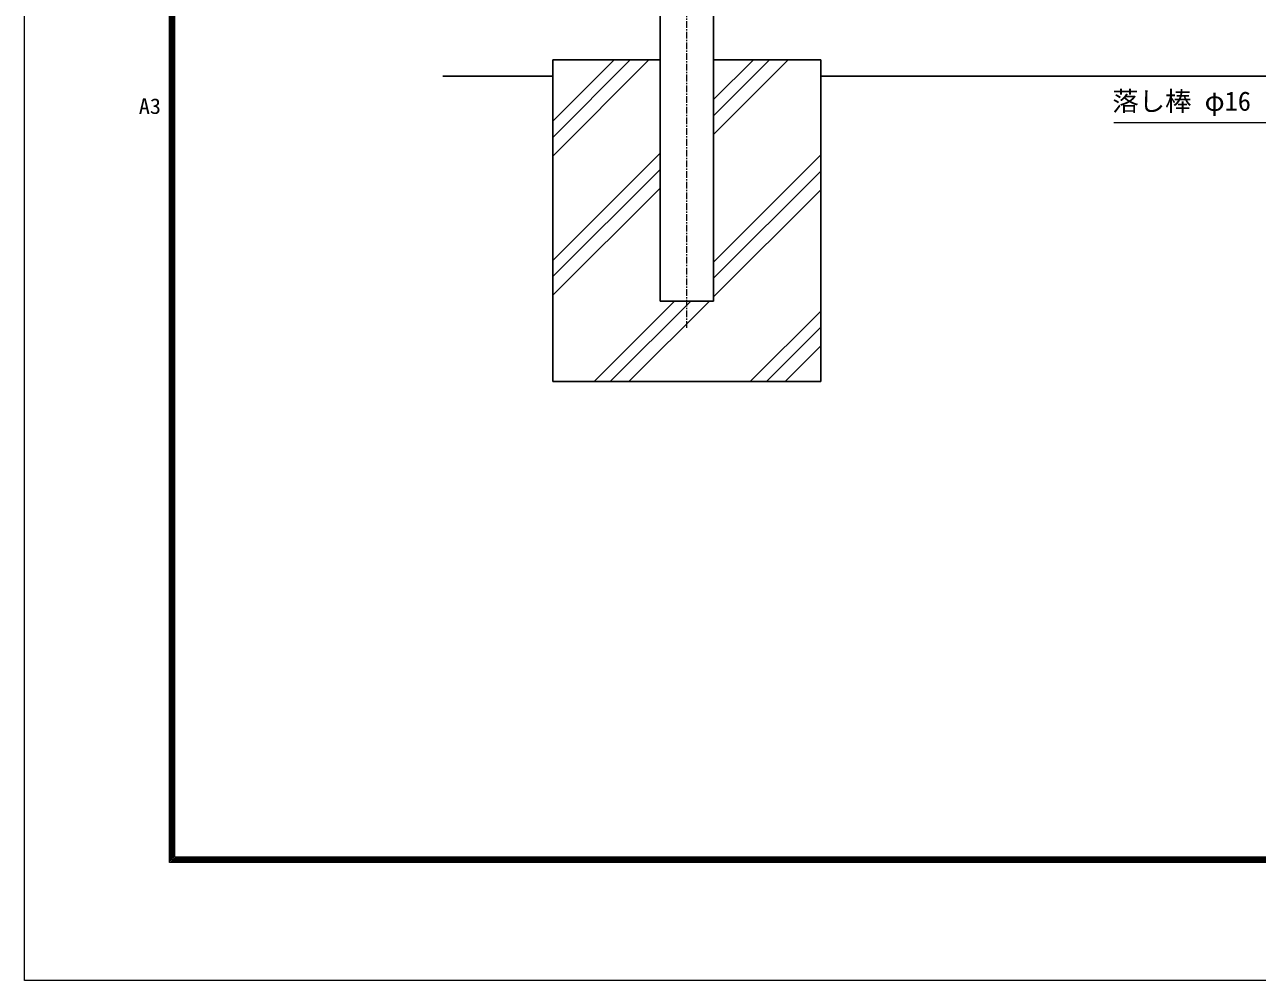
# Model space of a CAD drawing. Units: millimetres, scale not verified. Extents: x -4204 to 4196, y -2971 to 2969.
# Drawn here: x -4204 to -1905, y -2971 to -1189 of the extents above; entities that cross this region are included whole.
import ezdxf
from ezdxf.enums import TextEntityAlignment as Align

# ---------------------------------------------------------------- set-up
doc = ezdxf.new("R2010")
doc.units = ezdxf.units.MM
doc.header["$LTSCALE"] = 10
doc.linetypes.add('USER1', pattern=[2, 1.25, -0.25, 0.25, -0.25])
for name, color, linetype, lineweight in [('0-0_D-BMK', 2, 'USER1', 13), ('0-1_D-STR1', 1, 'Continuous', 25), ('0-6_D-BGD', 7, 'Continuous', 25), ('0-7_D-STR4', 7, 'Continuous', 25), ('0-8_D-DCR-HCH', 7, 'Continuous', 13), ('0-A_D-STR-TXT', 7, 'Continuous', 13), ('0-D_D-TTL', 7, 'Continuous', 13)]:
    doc.layers.add(name, color=color, linetype=linetype, lineweight=lineweight)
doc.styles.add('ＭＳ ゴシック', font='')
doc.styles.get('ＭＳ ゴシック').set_extended_font_data('MS Gothic')

msp = doc.modelspace()

# ---------------------------------------------------------------- linework, layer by layer
at = {"layer": '0-0_D-BMK'}
msp.add_line((-2968.95, -1754.64), (-2968.95, 654.36), dxfattribs=at)
at = {"layer": '0-1_D-STR1'}
for p, q in [((-3018.95, -1704.64), (-3018.95, 554.36)), ((-2918.95, -1704.64), (-2918.95, 554.36)), ((-2918.95, -1704.64), (-3018.95, -1704.64))]:
    msp.add_line(p, q, dxfattribs=at)
at = {"layer": '0-6_D-BGD'}
for p, q in [((-3218.95, -1284.64), (-3424.05, -1284.64)), ((-1801.05, -1284.64), (-2718.95, -1284.64))]:
    msp.add_line(p, q, dxfattribs=at)
at = {"layer": '0-7_D-STR4'}
for p, q in [((-3018.95, -1254.64), (-3218.95, -1254.64)), ((-3218.95, -1854.64), (-3218.95, -1254.64)), ((-2718.95, -1254.64), (-2918.95, -1254.64)), ((-2718.95, -1854.64), (-2718.95, -1254.64)), ((-2718.95, -1854.64), (-3218.95, -1854.64))]:
    msp.add_line(p, q, dxfattribs=at)
at = {"layer": '0-8_D-DCR-HCH'}
for p, q in [((-3218.95, -1433.98), (-3039.61, -1254.64)), ((-3218.95, -1399.11), (-3074.48, -1254.64)), ((-3218.95, -1369.11), (-3104.48, -1254.64)), ((-2918.95, -1393.63), (-2779.96, -1254.64)), ((-2918.95, -1358.75), (-2814.84, -1254.64)), ((-2918.95, -1328.75), (-2844.84, -1254.64)), ((-3218.95, -1628.75), (-3018.95, -1428.75)), ((-2918.95, -1631.86), (-2718.95, -1431.86)), ((-3218.95, -1658.75), (-3018.95, -1458.75)), ((-2918.95, -1661.86), (-2718.95, -1461.86)), ((-3218.95, -1693.63), (-3018.95, -1493.63)), ((-2918.95, -1696.73), (-2718.95, -1496.73)), ((-3141.73, -1854.64), (-2991.73, -1704.64)), ((-3111.73, -1854.64), (-2961.73, -1704.64)), ((-3076.86, -1854.64), (-2926.86, -1704.64)), ((-2850.54, -1854.64), (-2718.95, -1723.05)), ((-2820.54, -1854.64), (-2718.95, -1753.05)), ((-2785.67, -1854.64), (-2718.95, -1787.92))]:
    msp.add_line(p, q, dxfattribs=at)
at = {"layer": '0-A_D-STR-TXT'}
msp.add_lwpolyline([(-2172.74, -1371.56), (-1868.05, -1371.56), (-1798.79, -1223.09)], dxfattribs=at)
at = {"layer": '0-D_D-TTL', "color": 2}
msp.add_lwpolyline([(-4203.94, 2968.58), (4196.06, 2968.58), (4196.06, -2971.42), (-4203.94, -2971.42)], close=True, dxfattribs=at)
at = {"layer": '0-D_D-TTL'}
for points in [[(-3933.94, 2748.58), (3926.06, 2748.58), (3926.06, -2751.42), (-3933.94, -2751.42)], [(-3931.44, 2746.08), (3923.56, 2746.08), (3923.56, -2748.92), (-3931.44, -2748.92)], [(-3928.94, 2743.58), (3921.06, 2743.58), (3921.06, -2746.42), (-3928.94, -2746.42)], [(-3926.44, 2741.08), (3918.56, 2741.08), (3918.56, -2743.92), (-3926.44, -2743.92)], [(-3923.94, 2738.58), (3916.06, 2738.58), (3916.06, -2741.42), (-3923.94, -2741.42)]]:
    msp.add_lwpolyline(points, close=True, dxfattribs=at)

# ---------------------------------------------------------------- texts
at = {"layer": '0-A_D-STR-TXT', "style": 'ＭＳ ゴシック'}
msp.add_text('落し棒 φ16', height=36.07, dxfattribs=at).set_placement((-2175.4, -1360.41), align=Align.BOTTOM_LEFT)
at = {"layer": '0-D_D-TTL', "style": 'ＭＳ ゴシック', "width": 1.05}
msp.add_text('A3', height=28.89, dxfattribs=at).set_placement((-3991, -1364.03), align=Align.BOTTOM_LEFT)

doc.saveas('drawing.dxf')
